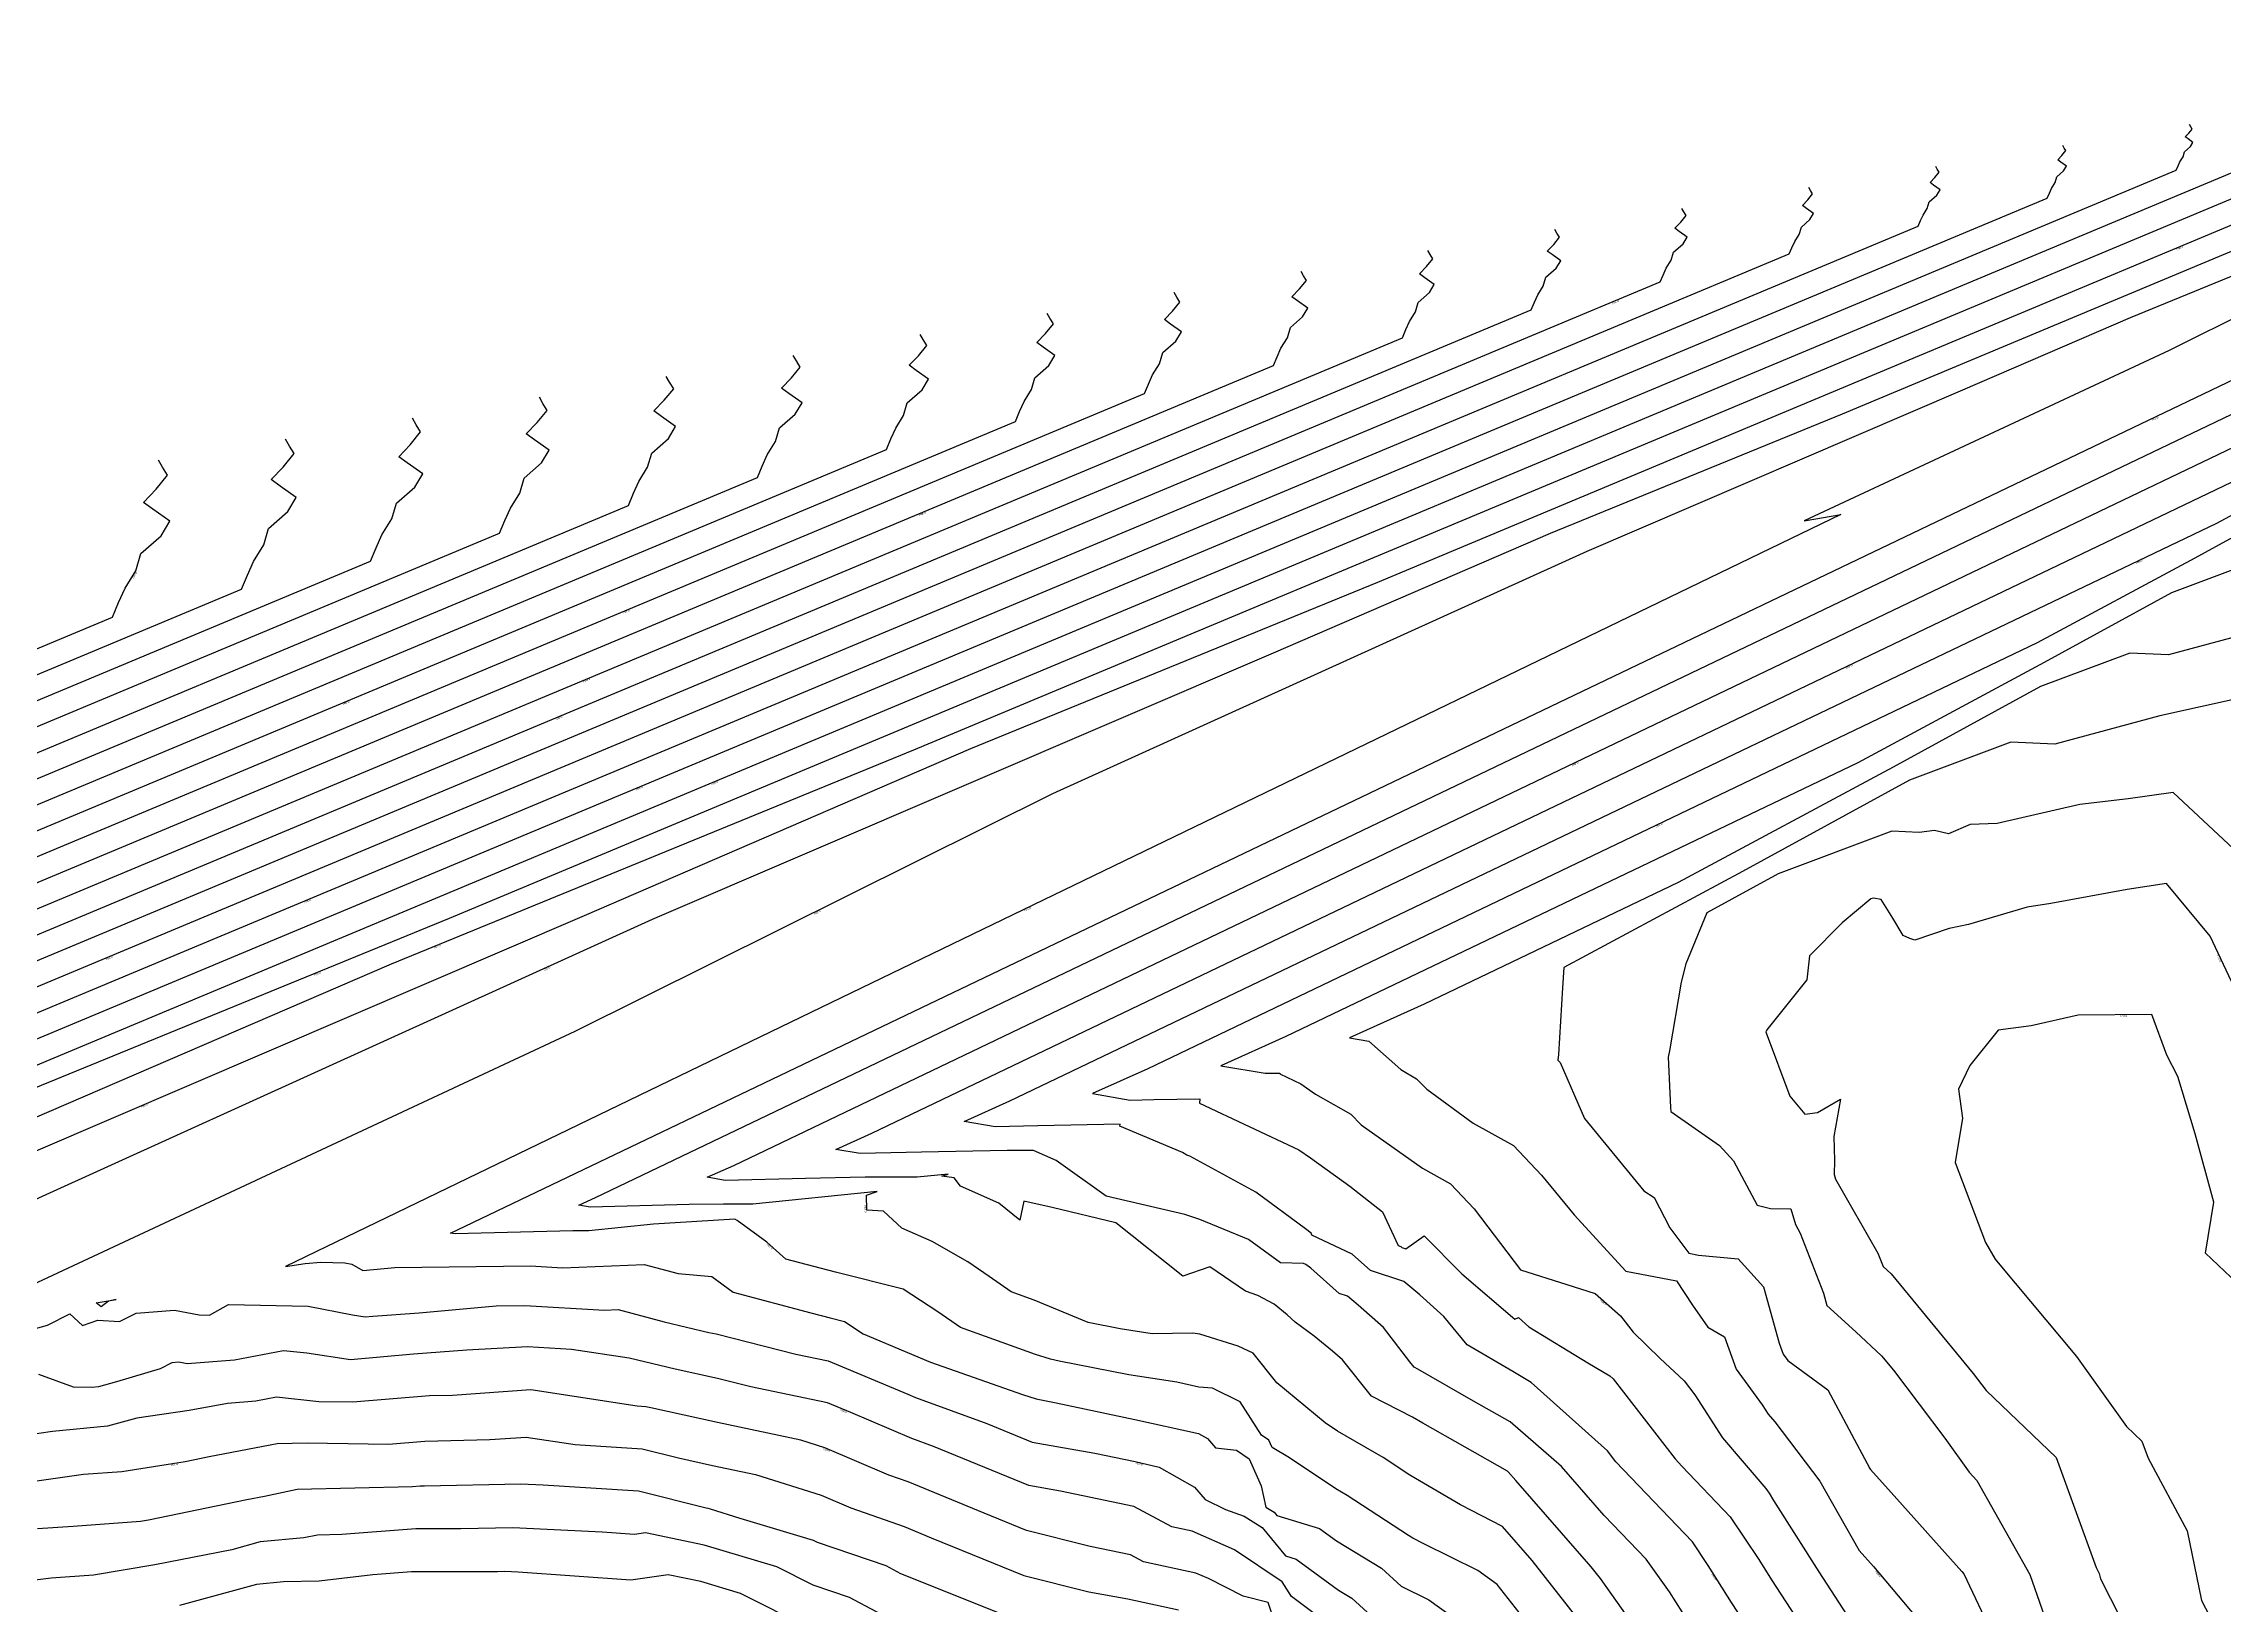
# Model space of a CAD drawing. Extents: x 1684434 to 1702565, y 997334 to 1000228.
# Drawn here: x 1699224.7 to 1699718.4, y 999757.5 to 1000111.2 of the extents above; entities that cross this region are included whole.
import ezdxf

# ---------------------------------------------------------------- set-up
doc = ezdxf.new("R2010")
doc.units = 0
doc.layers.add('Default', color=7, linetype='Continuous')

msp = doc.modelspace()

# ---------------------------------------------------------------- linework, layer by layer
at = {"layer": 'Default'}
for points in [[(1699162.74, 999822.18), (1699362.58, 999912.87), (1699503.15, 999973.22), (1699565.85, 1000000.29), (1699631.94, 1000027.35), (1699824.3, 1000107.81)], [(1699568.72, 999743.26), (1699553.77, 999762.28), (1699549.37, 999765.45), (1699537.16, 999771.47), (1699534.67, 999772.76), (1699533.72, 999773.32), (1699519.85, 999782.43), (1699517.22, 999783.95), (1699506.76, 999790.97), (1699502.81, 999793.29), (1699502.09, 999794.91), (1699500.44, 999796.05), (1699495.57, 999803.61), (1699489.32, 999806.69), (1699486.25, 999806.94), (1699481.23, 999808.06), (1699470.43, 999809.76), (1699454.63, 999812.86), (1699452.67, 999813.27), (1699449.28, 999814.35), (1699432.33, 999820.44), (1699427.15, 999823.98), (1699419.28, 999829.12), (1699403.98, 999832.95), (1699392.72, 999835.93), (1699388.47, 999839.76), (1699381.75, 999844.65), (1699381.19, 999844.98), (1699362.78, 999843.83), (1699348.17, 999842.36), (1699346.5, 999842.36), (1699344.57, 999842.32), (1699317.93, 999841.65), (1699316.84, 999841.84), (1699318.45, 999842.56), (1699879.28, 1000111.16)], [(1699151.11, 999829.59), (1699347.16, 999913.77), (1699434.62, 999951.52), (1699526.8, 999989.25), (1699795.1, 1000101.49)], [(1699765.9, 1000095.16), (1699421.66, 999951.16), (1699303.38, 999902.75), (1699191.18, 999854.31)], [(1699211.38, 999874.98), (1699707.5, 1000082.51), (1699707.91, 1000083.47), (1699708.34, 1000084.42), (1699709.04, 1000085.55), (1699709.37, 1000086.69), (1699710.7, 1000087.84), (1699711.27, 1000088.8), (1699710.16, 1000089.59), (1699709.54, 1000090.05), (1699710.37, 1000090.9), (1699711.12, 1000091.82), (1699710.79, 1000092.34), (1699710.53, 1000092.81)], [(1699106.24, 999836.88), (1699678.31, 1000076.19), (1699678.77, 1000077.3), (1699679.27, 1000078.39), (1699680.07, 1000079.69), (1699680.46, 1000081), (1699681.99, 1000082.33), (1699682.65, 1000083.44), (1699681.36, 1000084.35), (1699680.66, 1000084.87), (1699681.61, 1000085.86), (1699682.47, 1000086.92), (1699682.1, 1000087.52), (1699681.79, 1000088.06)], [(1699736.7, 1000088.84), (1699316.52, 999913.07), (1699172.15, 999853.97)], [(1699001.1, 999798.79), (1699649.11, 1000069.86), (1699649.64, 1000071.12), (1699650.19, 1000072.35), (1699651.11, 1000073.83), (1699651.54, 1000075.32), (1699653.28, 1000076.81), (1699654.02, 1000078.07), (1699652.57, 1000079.11), (1699651.77, 1000079.7), (1699652.85, 1000080.82), (1699653.83, 1000082.02), (1699653.4, 1000082.7), (1699653.06, 1000083.31)], [(1699575.98, 999749.5), (1699561.7, 999767.68), (1699554.98, 999775.37), (1699545.48, 999780.31), (1699534.04, 999787.03), (1699528, 999791), (1699517.61, 999797), (1699514.82, 999798.87), (1699503.89, 999807.94), (1699498.51, 999814.65), (1699495.18, 999816.22), (1699486.46, 999818.97), (1699484.9, 999819.13), (1699475.66, 999819.01), (1699468.43, 999820.15), (1699461.16, 999821.57), (1699449, 999826.65), (1699443.8, 999828.52), (1699438.76, 999831.96), (1699433.92, 999835.29), (1699425.88, 999839.91), (1699419.04, 999842.91), (1699414.85, 999846.78), (1699411.07, 999846.98), (1699411.01, 999850.42), (1699413.44, 999851.24), (1699385.31, 999848.41), (1699378.61, 999848.41), (1699370.87, 999848.27), (1699348.49, 999847.71), (1699345.91, 999848.15), (1699349.7, 999849.86), (1699838.63, 1000084.02)], [(1698919.73, 999770.64), (1699619.91, 1000063.54), (1699620.5, 1000064.94), (1699621.12, 1000066.32), (1699622.15, 1000067.97), (1699622.63, 1000069.63), (1699624.57, 1000071.3), (1699625.4, 1000072.71), (1699623.78, 1000073.86), (1699622.88, 1000074.53), (1699624.09, 1000075.78), (1699625.18, 1000077.12), (1699624.71, 1000077.88), (1699624.32, 1000078.56)], [(1698903.61, 999769.79), (1699590.71, 1000057.21), (1699591.36, 1000058.76), (1699592.05, 1000060.29), (1699593.18, 1000062.11), (1699593.72, 1000063.94), (1699595.86, 1000065.79), (1699596.78, 1000067.35), (1699594.99, 1000068.62), (1699593.99, 1000069.36), (1699595.33, 1000070.74), (1699596.54, 1000072.22), (1699596.01, 1000073.06), (1699595.59, 1000073.82)], [(1698887.49, 999768.93), (1699561.51, 1000050.89), (1699562.23, 1000052.58), (1699562.98, 1000054.25), (1699564.22, 1000056.25), (1699564.8, 1000058.26), (1699567.16, 1000060.28), (1699568.16, 1000061.98), (1699566.19, 1000063.38), (1699565.11, 1000064.18), (1699566.57, 1000065.7), (1699567.89, 1000067.32), (1699567.32, 1000068.24), (1699566.85, 1000069.07)], [(1698871.37, 999768.08), (1699532.31, 1000044.56), (1699533.09, 1000046.41), (1699533.91, 1000048.22), (1699535.26, 1000050.39), (1699535.89, 1000052.57), (1699538.45, 1000054.77), (1699539.53, 1000056.62), (1699537.4, 1000058.14), (1699536.22, 1000059.01), (1699537.81, 1000060.66), (1699539.25, 1000062.42), (1699538.62, 1000063.42), (1699538.11, 1000064.32)], [(1699737.08, 1000065.44), (1699697.08, 1000049.07), (1699659.13, 1000032.68), (1699574.06, 999996.16), (1699453.11, 999941.27), (1699345, 999887.48), (1699200.36, 999819.91)], [(1698855.25, 999767.23), (1699503.11, 1000038.24), (1699503.95, 1000040.23), (1699504.84, 1000042.19), (1699506.29, 1000044.53), (1699506.98, 1000046.89), (1699509.74, 1000049.26), (1699510.91, 1000051.26), (1699508.61, 1000052.9), (1699507.33, 1000053.84), (1699509.05, 1000055.62), (1699510.6, 1000057.52), (1699509.93, 1000058.6), (1699509.38, 1000059.57)], [(1699743.49, 1000060.36), (1699705.9, 1000041.66), (1699623.3, 1000003.07), (1699631.59, 1000004.51), (1699279.47, 999834.26), (1699283.96, 999834.93), (1699287.46, 999835.21), (1699292.9, 999835.1), (1699294.53, 999834.78), (1699296.99, 999833.39), (1699304.25, 999834.06), (1699334.96, 999834.39), (1699342.17, 999833.96), (1699360.66, 999834.71), (1699368.37, 999832.67), (1699375.98, 999831.98), (1699380.81, 999828.46), (1699398.38, 999823.8), (1699402.79, 999822.63), (1699406.02, 999821.82), (1699410.26, 999819.05), (1699425.47, 999812.57), (1699446.31, 999805.3), (1699449.45, 999804.3), (1699453.92, 999803.36), (1699471.76, 999799.64), (1699486.19, 999796.42), (1699488.18, 999795.29), (1699489.99, 999793.2), (1699494.78, 999792.65), (1699497.62, 999790.7), (1699500.32, 999784.61), (1699501.42, 999779.76), (1699503.27, 999778.61), (1699503.89, 999777.86), (1699513.59, 999774.94), (1699517.41, 999772.15), (1699527.58, 999765.93), (1699532.01, 999761.85), (1699538.3, 999758.76), (1699552.46, 999748.57)], [(1698839.13, 999766.37), (1699473.92, 1000031.91), (1699474.82, 1000034.05), (1699475.77, 1000036.15), (1699477.33, 1000038.68), (1699478.06, 1000041.2), (1699481.03, 1000043.75), (1699482.29, 1000045.89), (1699479.81, 1000047.65), (1699478.45, 1000048.67), (1699480.29, 1000050.58), (1699481.96, 1000052.62), (1699481.23, 1000053.78), (1699480.64, 1000054.82)], [(1699590.13, 999745.28), (1699577.16, 999763.59), (1699575.08, 999766.25), (1699558.02, 999785.77), (1699556.3, 999787.76), (1699556.1, 999787.93), (1699536.93, 999798.76), (1699534.58, 999800.11), (1699525.35, 999804.9), (1699518.8, 999813.11), (1699516.48, 999815.12), (1699512.34, 999818.47), (1699508.08, 999821.69), (1699506.26, 999823.28), (1699503.26, 999825.74), (1699499.62, 999827.71), (1699496.78, 999828.71), (1699488.71, 999834.17), (1699482.62, 999832.08), (1699467.49, 999844.14), (1699453.05, 999847.59), (1699446.63, 999849.02), (1699445.72, 999844.78), (1699440.94, 999848.6), (1699432.3, 999852.43), (1699430.88, 999854.33), (1699428.09, 999854.7), (1699429.47, 999855.17), (1699422.45, 999854.46), (1699410.72, 999854.47), (1699397.18, 999854.22), (1699379.04, 999853.76), (1699374.98, 999854.47), (1699380.95, 999857.15), (1699797.98, 1000056.89)], [(1698823.02, 999765.52), (1699444.72, 1000025.59), (1699445.68, 1000027.87), (1699446.7, 1000030.12), (1699448.36, 1000032.82), (1699449.15, 1000035.51), (1699452.32, 1000038.24), (1699453.67, 1000040.53), (1699451.02, 1000042.41), (1699449.56, 1000043.49), (1699451.53, 1000045.54), (1699453.31, 1000047.72), (1699452.54, 1000048.96), (1699451.91, 1000050.07)], [(1698806.9, 999764.67), (1699415.52, 1000019.26), (1699416.54, 1000021.69), (1699417.62, 1000024.09), (1699419.4, 1000026.96), (1699420.24, 1000029.83), (1699423.61, 1000032.73), (1699425.04, 1000035.17), (1699422.23, 1000037.17), (1699420.67, 1000038.32), (1699422.77, 1000040.5), (1699424.67, 1000042.82), (1699423.84, 1000044.14), (1699423.17, 1000045.32)], [(1698790.78, 999763.81), (1699386.32, 1000012.94), (1699387.41, 1000015.51), (1699388.55, 1000018.06), (1699390.44, 1000021.1), (1699391.32, 1000024.14), (1699394.9, 1000027.22), (1699396.42, 1000029.8), (1699393.44, 1000031.93), (1699391.79, 1000033.15), (1699394.01, 1000035.45), (1699396.02, 1000037.92), (1699395.15, 1000039.32), (1699394.44, 1000040.57)], [(1698774.66, 999762.96), (1699357.12, 1000006.61), (1699358.27, 1000009.34), (1699359.48, 1000012.02), (1699361.47, 1000015.24), (1699362.41, 1000018.46), (1699366.19, 1000021.71), (1699367.8, 1000024.44), (1699364.64, 1000026.69), (1699362.9, 1000027.98), (1699365.25, 1000030.41), (1699367.38, 1000033.02), (1699366.45, 1000034.5), (1699365.7, 1000035.82)], [(1698758.54, 999762.1), (1699327.92, 1000000.29), (1699329.13, 1000003.16), (1699330.41, 1000005.99), (1699332.51, 1000009.38), (1699333.5, 1000012.77), (1699337.48, 1000016.2), (1699339.18, 1000019.08), (1699335.85, 1000021.44), (1699334.01, 1000022.8), (1699336.49, 1000025.37), (1699338.73, 1000028.12), (1699337.76, 1000029.68), (1699336.97, 1000031.07)], [(1699598.55, 999751.54), (1699592.81, 999760.6), (1699587.48, 999768), (1699577.96, 999777.86), (1699568.37, 999788.94), (1699556.74, 999799.1), (1699548.45, 999803.78), (1699535.83, 999811.03), (1699534.98, 999811.47), (1699534.04, 999812.65), (1699528.07, 999820.48), (1699522.28, 999825.52), (1699519.87, 999827.53), (1699517.99, 999828.14), (1699511.57, 999833.9), (1699510.45, 999834.68), (1699509.93, 999834.96), (1699504.72, 999835.12), (1699497.52, 999840.39), (1699486.45, 999844.94), (1699483.1, 999846.03), (1699465.29, 999850.21), (1699453.92, 999858.24), (1699448.79, 999860.52), (1699442.84, 999860.52), (1699423.48, 999860.17), (1699409.6, 999859.82), (1699404.05, 999860.79), (1699412.21, 999864.45), (1699757.33, 1000029.75)], [(1698742.42, 999761.25), (1699298.72, 999993.96), (1699300, 999996.98), (1699301.34, 999999.96), (1699303.55, 1000003.52), (1699304.59, 1000007.08), (1699308.77, 1000010.69), (1699310.55, 1000013.71), (1699307.06, 1000016.2), (1699305.13, 1000017.63), (1699307.73, 1000020.33), (1699310.09, 1000023.22), (1699309.06, 1000024.86), (1699308.23, 1000026.33)], [(1698726.3, 999760.4), (1699269.53, 999987.64), (1699270.86, 999990.8), (1699272.27, 999993.92), (1699274.58, 999997.66), (1699275.67, 1000001.4), (1699280.06, 1000005.18), (1699281.93, 1000008.35), (1699278.27, 1000010.96), (1699276.24, 1000012.46), (1699278.97, 1000015.29), (1699281.44, 1000018.32), (1699280.37, 1000020.04), (1699279.49, 1000021.58)], [(1699611.28, 999751.35), (1699606.85, 999758.2), (1699601.53, 999766.59), (1699597.97, 999771.94), (1699594.45, 999775.64), (1699580.65, 999790.04), (1699578.76, 999792.49), (1699561.47, 999807.98), (1699557.31, 999810.45), (1699546.98, 999816.55), (1699541.73, 999822.93), (1699536.26, 999827.88), (1699532.64, 999830.89), (1699525.1, 999833.33), (1699520.99, 999837.03), (1699511.86, 999841.32), (1699511.64, 999841.8), (1699510.36, 999842.81), (1699499.18, 999851.06), (1699484.24, 999859.28), (1699483.55, 999859.5), (1699482.56, 999860.07), (1699468.38, 999866.06), (1699468.4, 999866.46), (1699449.79, 999866.12), (1699440.15, 999865.88), (1699433.12, 999867.1), (1699443.46, 999871.75), (1699716.69, 1000002.61), (1699745.81, 1000018.26)], [(1698710.18, 999759.54), (1699240.33, 999981.31), (1699241.72, 999984.62), (1699243.2, 999987.89), (1699245.62, 999991.8), (1699246.76, 999995.71), (1699251.35, 999999.67), (1699253.31, 1000002.99), (1699249.47, 1000005.72), (1699247.35, 1000007.29), (1699250.22, 1000010.25), (1699252.79, 1000013.42), (1699251.67, 1000015.22), (1699250.76, 1000016.83)], [(1699736.08, 1000007.98), (1699711.69, 999994.63), (1699676.04, 999975.47), (1699474.72, 999879.05), (1699462.19, 999873.42), (1699470.71, 999871.94), (1699476.09, 999872.07), (1699486.5, 999872.26), (1699486.43, 999871.23), (1699508.87, 999860.66), (1699511.49, 999858.86), (1699520.46, 999852.47), (1699527.84, 999846.64), (1699531.38, 999839.03), (1699531.96, 999838.76), (1699532.21, 999838.53), (1699533.07, 999838.25), (1699537.24, 999841.24), (1699545.75, 999832.6), (1699557.79, 999822.3), (1699558.59, 999822.69), (1699560.98, 999820.6), (1699574.32, 999812.48), (1699579.28, 999809.53), (1699580.04, 999808.85), (1699594.04, 999790.72), (1699595.61, 999789.07), (1699606.55, 999777.57), (1699613, 999767.89), (1699615.9, 999763.3), (1699624.5, 999750.13)], [(1699723.96, 999993.34), (1699706.41, 999986.79), (1699677.56, 999971), (1699635.39, 999948.33), (1699505.97, 999886.35), (1699491.26, 999879.73), (1699501.26, 999878), (1699502.4, 999878.02), (1699504.59, 999878.06), (1699504.58, 999877.85), (1699509.31, 999875.62), (1699512.69, 999873.3), (1699520.66, 999868.72), (1699523.01, 999866.35), (1699536.9, 999856.5), (1699543.24, 999853.01), (1699548.6, 999847.34), (1699559.03, 999833.48), (1699569.52, 999830.17), (1699575.98, 999828.16), (1699581.71, 999823.08), (1699584.57, 999819.37), (1699590.68, 999813.4), (1699596.12, 999808.37), (1699598.53, 999805.21), (1699604.77, 999795.48), (1699614.6, 999783.98), (1699615.37, 999782.96), (1699616.34, 999781.25), (1699626.56, 999765.09), (1699633.81, 999753.98)], [(1699726.78, 999978.41), (1699705.77, 999972.77), (1699697, 999973.16), (1699676.75, 999965.59), (1699643.43, 999947.36), (1699594.74, 999921.19), (1699537.22, 999893.64), (1699520.33, 999886.05), (1699524.71, 999885.29), (1699531.95, 999878.85), (1699535.53, 999876.79), (1699537.89, 999874.41), (1699548.32, 999866.7), (1699557.44, 999861.68), (1699563.83, 999854.92), (1699571.2, 999845.96), (1699582.9, 999833.21), (1699594.39, 999831.01), (1699597.96, 999825.51), (1699601.45, 999820.49), (1699605.27, 999818.31), (1699607.85, 999810.98), (1699613.77, 999802.94), (1699615.11, 999800.85), (1699616.61, 999799.1), (1699626.78, 999785.66), (1699635.69, 999769.99), (1699638.97, 999766.33), (1699656.94, 999745)], [(1699722.17, 999963.01), (1699703.81, 999958.93), (1699679.99, 999952.54), (1699670.05, 999952.98), (1699647.08, 999944.4), (1699609.31, 999923.73), (1699568.88, 999902), (1699568.59, 999897.37), (1699567.69, 999882.3), (1699567.54, 999880.97), (1699568.03, 999880.46), (1699573.55, 999867.78), (1699586.94, 999851.38), (1699589.29, 999849.86), (1699592.84, 999842.98), (1699597.18, 999837.26), (1699599.38, 999836.85), (1699608.3, 999836.01), (1699614.05, 999829.63), (1699617.62, 999816.89), (1699618.49, 999814.44), (1699619.57, 999812.97), (1699628.62, 999806.32), (1699638.12, 999788.55), (1699638.28, 999788.33), (1699642.99, 999783.05), (1699658.96, 999765.23), (1699659.44, 999764.67), (1699671.93, 999738.2)], [(1699727.26, 999922.53), (1699706.77, 999941.58), (1699696.62, 999940.13), (1699685.66, 999938.88), (1699666.95, 999934.55), (1699660.84, 999934.35), (1699655.94, 999932.2), (1699652.75, 999932.97), (1699649.32, 999932.53), (1699643.1, 999932.8), (1699617.42, 999923.21), (1699601.23, 999914.35), (1699596.5, 999902.8), (1699595.46, 999898.66), (1699592.79, 999883.12), (1699592.48, 999881.69), (1699593.03, 999870.27), (1699593.08, 999869.36), (1699604.13, 999861.68), (1699607.27, 999858.16), (1699612.65, 999848.13), (1699615.64, 999847.38), (1699620.27, 999847.31), (1699621.3, 999843.77), (1699622.37, 999841.84), (1699627.62, 999828.24), (1699628.42, 999825.41), (1699634.95, 999819.46), (1699640.75, 999814.06), (1699643.47, 999810.75), (1699655.11, 999795.42), (1699660.63, 999787.66), (1699662.32, 999785.77), (1699674.37, 999764.55), (1699683.13, 999739.44)], [(1699720, 999898.83), (1699715.16, 999909.03), (1699705.26, 999921.01), (1699696.41, 999919.62), (1699679.1, 999916.46), (1699673.72, 999915.66), (1699660.5, 999911.73), (1699656.09, 999910.79), (1699648.34, 999908.17), (1699647.21, 999908.51), (1699645.66, 999909.18), (1699643.33, 999913.15), (1699640.73, 999917.34), (1699638.96, 999917.65), (1699638.38, 999917.54), (1699631.85, 999912.07), (1699624.49, 999904.63), (1699623.91, 999899.17), (1699614.85, 999887.82), (1699614.66, 999887.5), (1699614.63, 999887.38), (1699614.68, 999887.16), (1699620.05, 999872.83), (1699623.43, 999868.78), (1699626.26, 999869.11), (1699631.46, 999872.16), (1699630, 999863.72), (1699630.13, 999858.24), (1699630.06, 999855.12), (1699630.4, 999854.02), (1699639.94, 999837.28), (1699641.18, 999834.24), (1699642.95, 999832.6), (1699661.53, 999810.01), (1699664.46, 999806.15), (1699680.31, 999791), (1699689.34, 999766.11), (1699690.06, 999764.78), (1699690.32, 999763.51), (1699699.44, 999745.75)], [(1699727.03, 999825.02), (1699714.14, 999837.27), (1699716.02, 999848.79), (1699711.78, 999864.28), (1699707.82, 999877.28), (1699705.34, 999882.08), (1699701.98, 999891.35), (1699685.27, 999891.17), (1699674.66, 999888.73), (1699667.18, 999887.81), (1699660.77, 999879.8), (1699658.23, 999874.45), (1699659.1, 999867.83), (1699657.45, 999857.78), (1699664.3, 999839.69), (1699666.52, 999835.92), (1699667.56, 999834.64), (1699684.95, 999813.9), (1699696.24, 999798.06), (1699699.73, 999794.72), (1699701.14, 999790.85), (1699709.97, 999774.4), (1699713.21, 999758.65), (1699715, 999755.18)], [(1699221.58, 999819.83), (1699225.64, 999820.98), (1699230.7, 999823.54), (1699233.56, 999820.93), (1699237.01, 999822.14), (1699241.92, 999821.79), (1699245.68, 999823.71), (1699254.34, 999824.38), (1699259.93, 999823.34), (1699262.27, 999823.26), (1699266.63, 999825.65), (1699284.63, 999825.29), (1699294.68, 999823.28), (1699297.56, 999822.85), (1699299.24, 999823), (1699309.75, 999823.79), (1699327.21, 999825.39), (1699333.68, 999825.46), (1699351.7, 999824.39), (1699354.78, 999824.51), (1699365.24, 999821.74), (1699375.35, 999819.34), (1699376.95, 999818.99), (1699395.02, 999814.43), (1699402.37, 999812.91), (1699420.38, 999805.35), (1699422.1, 999804.61), (1699438.23, 999798.72), (1699448.51, 999794.51), (1699462.69, 999791.96), (1699471.8, 999790.07), (1699477.27, 999788.84), (1699485.25, 999784.33), (1699487.71, 999781.5), (1699492.31, 999779.23), (1699496.53, 999777.71), (1699500.6, 999775.19), (1699505.89, 999768.71), (1699508.31, 999767.98), (1699517.89, 999761), (1699520.86, 999759.18), (1699525.23, 999755.16)], [(1699239.45, 999826.43), (1699237.76, 999825.11), (1699236.62, 999826.06), (1699241.2, 999826.78), (1699239.45, 999826.43)], [(1699513.28, 999755.03), (1699507.19, 999759.57), (1699505.14, 999762.83), (1699494.35, 999770.14), (1699484.7, 999774.3), (1699480.14, 999775.28), (1699471.52, 999779.95), (1699454.92, 999783.36), (1699447.8, 999784.64), (1699426.2, 999793.49), (1699421.3, 999795.28), (1699407.48, 999801.19), (1699402.21, 999803.4), (1699384.86, 999807.01), (1699377.29, 999808.92), (1699367.7, 999811.01), (1699357.3, 999813.48), (1699344.25, 999815.5), (1699334.28, 999816.1), (1699320.51, 999815.34), (1699308.51, 999814.44), (1699294.23, 999813.15), (1699284.29, 999814.63), (1699279.04, 999815.19), (1699267.92, 999813.05), (1699257.26, 999812.24), (1699255.37, 999812.59), (1699253.78, 999812.47), (1699251.12, 999811.11), (1699241.27, 999808.14), (1699237.14, 999807.01), (1699235.74, 999806.87), (1699231.52, 999806.94), (1699223.67, 999809.79)], [(1699503.41, 999753.97), (1699501.94, 999758.15), (1699496.31, 999759.59), (1699488.46, 999763.59), (1699485.58, 999764.83), (1699473.71, 999767.38), (1699470.75, 999768.98), (1699461.64, 999770.86), (1699447.2, 999774.49), (1699437.68, 999778.38), (1699420.43, 999785.5), (1699416.1, 999787.02), (1699401.62, 999793.18), (1699396.12, 999794.92), (1699377.25, 999798.94), (1699362.16, 999802.23), (1699361.08, 999802.5), (1699359.09, 999802.63), (1699335.02, 999806.32), (1699317.32, 999805.08), (1699312.08, 999804.96), (1699294.71, 999803.52), (1699287.05, 999803.64), (1699277.47, 999804.66), (1699272.81, 999803.77), (1699266.34, 999803.27), (1699257.67, 999801.63), (1699245.81, 999799.9), (1699239.2, 999798.09), (1699226.74, 999796.89), (1699220.56, 999796)], [(1699220.54, 999785.38), (1699233.78, 999787.25), (1699242.44, 999787.87), (1699256.76, 999790.09), (1699262.23, 999791.24), (1699275.99, 999793.85), (1699277.61, 999794.18), (1699284.41, 999794.34), (1699302.85, 999794.06), (1699311.02, 999794.74), (1699325.73, 999795.06), (1699333.94, 999795.63), (1699345.1, 999793.92), (1699360.23, 999792.98), (1699368.45, 999790.91), (1699376.19, 999789.23), (1699385.87, 999787.16), (1699400.73, 999782.45), (1699407.48, 999779.58), (1699419.52, 999775.38), (1699425.69, 999772.83), (1699446.62, 999764.28), (1699461.32, 999760.58), (1699470.2, 999758.98), (1699481.67, 999756.54)], [(1699223.37, 999774.94), (1699231.46, 999775.5), (1699246.65, 999776.58), (1699248.48, 999776.87), (1699270.73, 999781.52), (1699274.78, 999782.29), (1699282.16, 999783.81), (1699308.26, 999784.44), (1699309.96, 999784.57), (1699311, 999784.57), (1699332.76, 999785.05), (1699337.83, 999784.8), (1699359.38, 999783.46), (1699374.75, 999779.59), (1699375.13, 999779.51), (1699375.61, 999779.41), (1699382.38, 999777.26), (1699398.92, 999772.32), (1699399.83, 999771.86), (1699415.37, 999766.54), (1699418.74, 999764.76), (1699442.35, 999755.34)], [(1699418.11, 999753.52), (1699407.14, 999759.33), (1699398.91, 999762.14), (1699390.71, 999766.28), (1699374.3, 999771.19), (1699360.98, 999773.95), (1699358.53, 999773.6), (1699351.16, 999774.12), (1699330.97, 999775.12), (1699319.22, 999774.86), (1699309.01, 999774.84), (1699292.22, 999773.57), (1699286.72, 999773.44), (1699283.64, 999772.81), (1699273.79, 999771.88), (1699267.36, 999770.11), (1699249.95, 999766.69), (1699236.07, 999764.37), (1699226.43, 999763.7), (1699217.42, 999762.58)], [(1699397.99, 999752.43), (1699382.5, 999760.24), (1699373.48, 999762.94), (1699366.15, 999764.46), (1699357.67, 999763.23), (1699332.16, 999765.04), (1699329.18, 999765.19), (1699327.45, 999765.15), (1699308.05, 999765.11), (1699299.24, 999764.44), (1699287.11, 999763.03), (1699279.05, 999762.86), (1699272.97, 999762.29), (1699255.51, 999757.5)]]:
    msp.add_lwpolyline(points, dxfattribs=at)

# ---------------------------------------------------------------- texts
for s, rotation, p in [(' 758.0', 22.7004, (1699707.37, 1000064.25)), (' 751.0', 22.7004, (1699579.58, 1000052.01)), (' 762.0', 25.5916, (1699701.77, 1000025.59)), (' 748.0', 22.7004, (1699422.72, 1000004.07)), (' 766.0', 25.5916, (1699698.21, 999993.2)), (' 739.0', 58.2169, (1699244.92, 999989.73)), (' 747.0', 22.7004, (1699355.76, 999981.94)), (' 765.0', 25.5916, (1699632.53, 999969.42)), (' 749.0', 22.7004, (1699346.75, 999966.4)), (' 746.0', 22.7004, (1699292.25, 999961.27)), (' 750.0', 22.7004, (1699340.46, 999957.88)), (' 764.0', 25.5916, (1699570.5, 999947.38)), (' 755.0', 22.7004, (1699375.69, 999943.17)), (' 754.0', 22.7004, (1699358.65, 999941.93)), (' 767.0', 25.5916, (1699589.56, 999933.5)), (' 753.0', 22.7004, (1699283.49, 999916.38)), (' 760.0', 26.4527, (1699398.93, 999913.75)), (' 761.0', 25.8044, (1699446.6, 999914.51)), (' 752.0', 22.7004, (1699238.72, 999903.54)), (' 757.0', 22.2611, (1699312.88, 999906.1)), (' 772.0', 295.4325, (1699716.54, 999904.94)), (' 756.0', 22.2611, (1699285.79, 999899.95)), (' 759.0', 24.4095, (1699337.75, 999901.05)), (' 773.0', 0.5993, (1699694.46, 999890.77)), (' 758.0', 23.237, (1699246.64, 999870.06)), (' 763.0', 271.1197, (1699410.54, 999848.42)), (' 762.0', 318.0001, (1699388.15, 999839.37)), (' 768.0', 318.4315, (1699576.84, 999826.73)), (' 759.0', 337.246, (1699404.75, 999801.79)), (' 758.0', 342.4138, (1699400.89, 999792.89)), (' 757.0', 8.8393, (1699253.26, 999789.04)), (' 760.0', 348.2378, (1699471.64, 999789.59)), (' 766.0', 302.3829, (1699602.07, 999764.81)), (' 769.0', 310.0999, (1699639.15, 999765.34))]:
    msp.add_text(s, height=0.5, rotation=rotation, dxfattribs=at).set_placement(p)

doc.saveas('drawing.dxf')
